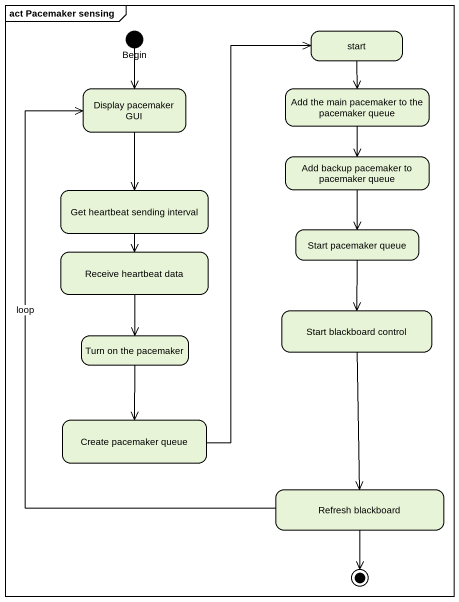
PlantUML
@startuml
mainframe act Pacemaker sensing
hide empty description
state Begin <<start>>
state "start" as start_
state "Display pacemaker GUI" as Display_pacemaker_GUI
state "Add the main pacemaker to the pacemaker queue" as Add_the_main_pacemaker_to
state "Get heartbeat sending interval" as Get_heartbeat_sending
state "Add backup pacemaker to pacemaker queue" as Add_backup_pacemaker_to
state "Start pacemaker queue" as Start_pacemaker_queue
state "Receive heartbeat data" as Receive_heartbeat_data
state "Turn on the pacemaker" as Turn_on_the_pacemaker
state "Start blackboard control" as Start_blackboard_control
state "Create pacemaker queue" as Create_pacemaker_queue
state "Refresh blackboard" as Refresh_blackboard
Begin --> Display_pacemaker_GUI
start_ --> Add_the_main_pacemaker_to
Display_pacemaker_GUI --> Get_heartbeat_sending
Add_the_main_pacemaker_to --> Add_backup_pacemaker_to
Get_heartbeat_sending --> Receive_heartbeat_data
Add_backup_pacemaker_to --> Start_pacemaker_queue
Start_pacemaker_queue --> Start_blackboard_control
Receive_heartbeat_data --> Turn_on_the_pacemaker
Turn_on_the_pacemaker --> Create_pacemaker_queue
Start_blackboard_control --> Refresh_blackboard
Create_pacemaker_queue -up-> start_
Refresh_blackboard -up-> Display_pacemaker_GUI : loop
Refresh_blackboard --> [*]
@enduml
